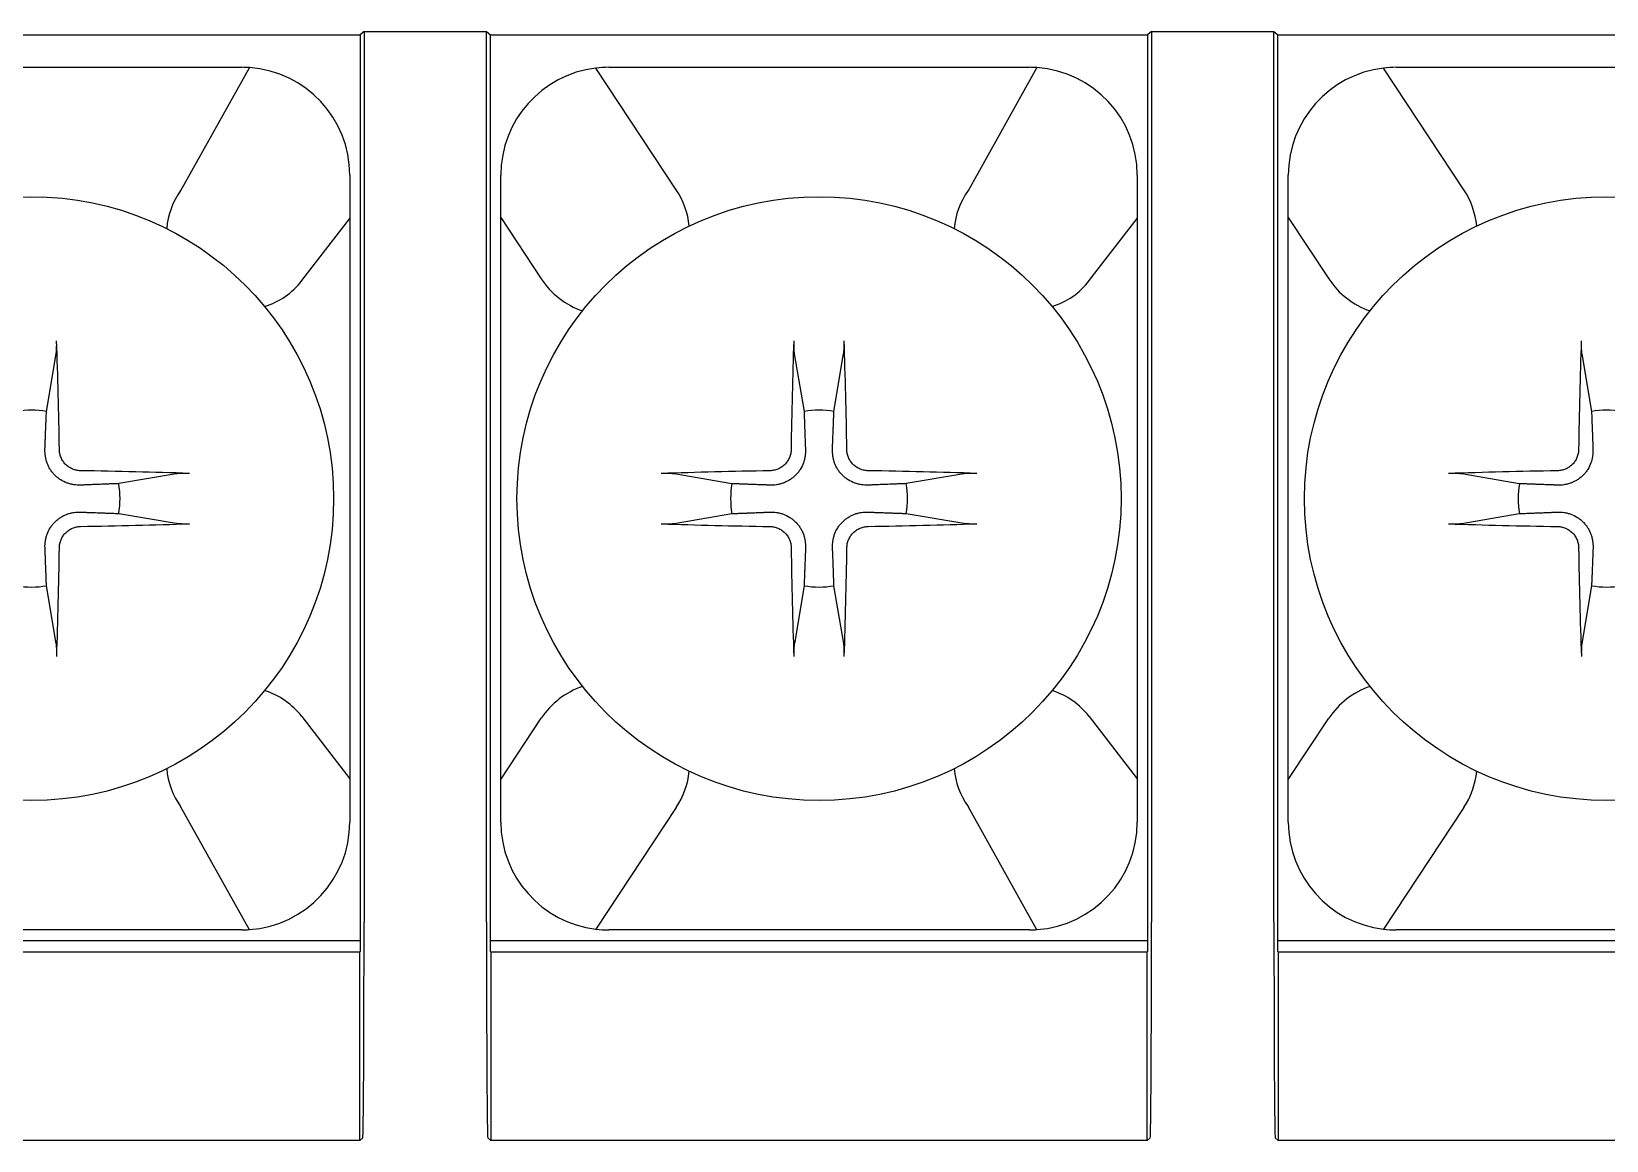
# Model space of a CAD drawing. Header units: millimetres. Extents: x 1618 to 2314, y 422 to 652.
# Drawn here: x 2019.68 to 2034.28, y 549.38 to 559.67 of the extents above; entities that cross this region are included whole.
import ezdxf

# ---------------------------------------------------------------- set-up
doc = ezdxf.new("R2010")
doc.units = ezdxf.units.MM

msp = doc.modelspace()

# ---------------------------------------------------------------- linework, layer by layer
for p, q in [((2016.631, 559.636), (2022.722, 559.636)), ((2022.759, 559.668), (2022.722, 559.636)), ((2022.722, 559.636), (2022.722, 551.136)), ((2022.759, 559.668), (2022.759, 551.407)), ((2022.759, 559.668), (2023.894, 559.668)), ((2023.894, 551.407), (2023.894, 559.668)), ((2023.894, 559.668), (2023.931, 559.636)), ((2023.931, 551.136), (2023.931, 559.636)), ((2023.931, 559.636), (2030.022, 559.636)), ((2030.059, 559.668), (2030.022, 559.636)), ((2030.022, 559.636), (2030.022, 551.136)), ((2030.059, 559.668), (2030.059, 551.407)), ((2030.059, 559.668), (2031.194, 559.668)), ((2031.194, 551.407), (2031.194, 559.668)), ((2031.194, 559.668), (2031.231, 559.636)), ((2031.231, 551.136), (2031.231, 559.636)), ((2031.231, 559.636), (2037.322, 559.636)), ((2017.727, 559.336), (2021.627, 559.336)), ((2021.697, 559.334), (2021.058, 558.192)), ((2025.653, 558.2), (2024.908, 559.329)), ((2025.027, 559.336), (2028.927, 559.336)), ((2028.997, 559.334), (2028.358, 558.192)), ((2032.953, 558.2), (2032.208, 559.329)), ((2032.327, 559.336), (2036.227, 559.336)), ((2022.627, 558.336), (2022.627, 557.934)), ((2024.027, 557.942), (2024.027, 558.336)), ((2029.927, 558.336), (2029.927, 557.934)), ((2031.327, 557.942), (2031.327, 558.336)), ((2022.182, 557.358), (2022.627, 557.934)), ((2022.627, 557.934), (2022.627, 552.738)), ((2024.027, 552.731), (2024.027, 557.942)), ((2024.027, 557.942), (2024.402, 557.373)), ((2029.482, 557.358), (2029.927, 557.934)), ((2029.927, 557.934), (2029.927, 552.738)), ((2031.327, 552.731), (2031.327, 557.942)), ((2031.327, 557.942), (2031.702, 557.373)), ((2019.815, 556.144), (2019.905, 556.679)), ((2026.747, 556.679), (2026.838, 556.144)), ((2027.115, 556.144), (2027.205, 556.679)), ((2034.047, 556.679), (2034.138, 556.144)), ((2021.019, 555.566), (2020.485, 555.475)), ((2026.168, 555.474), (2025.634, 555.565)), ((2028.319, 555.566), (2027.785, 555.475)), ((2033.468, 555.474), (2032.934, 555.565)), ((2020.485, 555.198), (2021.019, 555.107)), ((2025.634, 555.106), (2026.168, 555.197)), ((2027.785, 555.198), (2028.319, 555.107)), ((2032.934, 555.106), (2033.468, 555.197)), ((2019.906, 553.993), (2019.815, 554.528)), ((2026.838, 554.528), (2026.748, 553.993)), ((2027.206, 553.993), (2027.115, 554.528)), ((2034.138, 554.528), (2034.048, 553.993)), ((2022.182, 553.314), (2022.627, 552.738)), ((2024.027, 552.731), (2024.402, 553.299)), ((2029.482, 553.314), (2029.927, 552.738)), ((2031.327, 552.731), (2031.702, 553.299)), ((2022.627, 552.738), (2022.627, 552.336)), ((2024.027, 552.336), (2024.027, 552.731)), ((2029.927, 552.738), (2029.927, 552.336)), ((2031.327, 552.336), (2031.327, 552.731)), ((2021.697, 551.338), (2021.058, 552.48)), ((2025.653, 552.472), (2024.908, 551.343)), ((2028.997, 551.338), (2028.358, 552.48)), ((2032.953, 552.472), (2032.208, 551.343)), ((2021.627, 551.336), (2017.727, 551.336)), ((2028.927, 551.336), (2025.027, 551.336)), ((2036.227, 551.336), (2032.327, 551.336)), ((2022.722, 551.236), (2016.777, 551.236)), ((2030.022, 551.236), (2023.932, 551.236)), ((2037.322, 551.236), (2031.232, 551.236)), ((2016.634, 551.133), (2022.719, 551.133)), ((2022.719, 551.133), (2022.722, 551.136)), ((2022.719, 549.383), (2022.719, 551.133)), ((2023.934, 551.133), (2023.931, 551.136)), ((2023.934, 551.133), (2030.019, 551.133)), ((2023.934, 551.133), (2023.934, 549.383)), ((2030.019, 551.133), (2030.022, 551.136)), ((2030.019, 549.383), (2030.019, 551.133)), ((2031.234, 551.133), (2031.231, 551.136)), ((2031.234, 551.133), (2037.319, 551.133)), ((2031.234, 551.133), (2031.234, 549.383)), ((2022.747, 549.407), (2022.719, 549.383)), ((2023.934, 549.383), (2023.906, 549.407)), ((2030.047, 549.407), (2030.019, 549.383)), ((2031.234, 549.383), (2031.206, 549.407)), ((2022.719, 549.383), (2016.634, 549.383)), ((2030.019, 549.383), (2023.934, 549.383)), ((2037.319, 549.383), (2031.234, 549.383))]:
    msp.add_line(p, q)
for centre in [(2019.677, 555.336), (2026.977, 555.336), (2034.277, 555.336)]:
    msp.add_circle(centre, 2.8)
for centre, radius, start, end in [((2021.627, 558.336), 1, 85.9679, 90), ((2021.627, 558.336), 1, 0, 85.9679), ((2025.027, 558.336), 1, 96.8173, 180), ((2025.027, 558.336), 1, 90, 96.8173), ((2028.927, 558.336), 1, 85.9679, 90), ((2028.927, 558.336), 1, 0, 85.9679), ((2032.327, 558.336), 1, 96.8173, 180), ((2032.327, 558.336), 1, 90, 96.8173), ((2021.628, 557.785), 0.7, 144.4374, 175.5132), ((2025.028, 557.787), 0.75, 5.9361, 33.4424), ((2028.928, 557.785), 0.7, 144.4374, 175.5132), ((2032.328, 557.787), 0.75, 5.9361, 33.4424), ((2021.628, 557.785), 0.7, 287.409, 322.3631), ((2025.028, 557.787), 0.75, 213.4424, 251.0511), ((2028.928, 557.785), 0.7, 287.409, 322.3631), ((2032.328, 557.787), 0.75, 213.4424, 251.0511), ((2019.677, 555.336), 0.82, 80.3013, 99.7447), ((2026.977, 555.336), 0.82, 80.3013, 99.7447), ((2034.277, 555.336), 0.82, 80.3013, 99.7447), ((2019.677, 555.336), 0.82, 350.3013, 9.7447), ((2026.977, 555.336), 0.82, 170.3013, 189.7447), ((2026.977, 555.336), 0.82, 350.3013, 9.7447), ((2034.277, 555.336), 0.82, 170.3013, 189.7447), ((2019.677, 555.336), 0.82, 260.3013, 279.7447), ((2026.977, 555.336), 0.82, 260.3013, 279.7447), ((2034.277, 555.336), 0.82, 260.3013, 279.7447), ((2021.628, 552.887), 0.7, 37.6369, 72.591), ((2025.028, 552.885), 0.75, 108.9489, 146.5576), ((2028.928, 552.887), 0.7, 37.6369, 72.591), ((2032.328, 552.885), 0.75, 108.9489, 146.5576), ((2021.628, 552.887), 0.7, 184.4868, 215.5626), ((2025.028, 552.885), 0.75, 326.5576, 354.0639), ((2028.928, 552.887), 0.7, 184.4868, 215.5626), ((2032.328, 552.885), 0.75, 326.5576, 354.0639), ((2021.627, 552.336), 1, 274.0321, 0), ((2025.027, 552.336), 1, 180, 263.1827), ((2028.927, 552.336), 1, 274.0321, 0), ((2032.327, 552.336), 1, 180, 263.1827), ((2021.627, 552.336), 1, 270, 274.0321), ((2025.027, 552.336), 1, 263.1827, 270), ((2028.927, 552.336), 1, 270, 274.0321), ((2032.327, 552.336), 1, 263.1827, 270)]:
    msp.add_arc(centre, radius, start, end)
for centre, major_axis, ratio, start_param, end_param in [((2019.505, 555.335), (0.041, -4.997), 0.087156, 1.661715, 1.867777), ((2027.148, 555.335), (0.037, 4.997), 0.087156, 1.273815, 1.479878), ((2026.805, 555.335), (0.041, -4.997), 0.087156, 1.661715, 1.867777), ((2034.448, 555.335), (0.037, 4.997), 0.087156, 1.273815, 1.479878), ((2019.675, 555.164), (4.997, -0.037), 0.087156, 1.273815, 1.479878), ((2026.978, 555.164), (4.997, 0.041), 0.087156, 1.661715, 1.867777), ((2026.975, 555.164), (4.997, -0.037), 0.087156, 1.273815, 1.479878), ((2034.278, 555.164), (4.997, 0.041), 0.087156, 1.661715, 1.867777), ((2019.675, 555.508), (-4.997, -0.041), 0.087156, 1.661715, 1.867777), ((2026.978, 555.508), (-4.997, 0.037), 0.087156, 1.273815, 1.479878), ((2026.975, 555.508), (-4.997, -0.041), 0.087156, 1.661715, 1.867777), ((2034.278, 555.508), (-4.997, 0.037), 0.087156, 1.273815, 1.479878), ((2019.505, 555.337), (-0.037, -4.997), 0.087156, 1.273815, 1.479878), ((2027.148, 555.337), (-0.041, 4.997), 0.087156, 1.661715, 1.867777), ((2026.805, 555.337), (-0.037, -4.997), 0.087156, 1.273815, 1.479878), ((2034.448, 555.337), (-0.041, 4.997), 0.087156, 1.661715, 1.867777), ((2022.747, 551.407), (0, 2), 0.006109, 3.146827, 4.712389), ((2023.906, 551.407), (0, 2), 0.006109, 1.570796, 3.136358), ((2030.047, 551.407), (0, 2), 0.006109, 3.146827, 4.712389), ((2031.206, 551.407), (0, 2), 0.006109, 1.570796, 3.136358)]:
    msp.add_ellipse(centre, major_axis=major_axis, ratio=ratio, start_param=start_param, end_param=end_param)
for points, knots in [([(2019.905, 556.679), (2019.906, 556.682), (2019.906, 556.685), (2019.907, 556.692), (2019.907, 556.696), (2019.908, 556.704), (2019.908, 556.709), (2019.909, 556.719), (2019.909, 556.725), (2019.909, 556.736), (2019.909, 556.741), (2019.91, 556.753), (2019.91, 556.759), (2019.91, 556.771), (2019.909, 556.777), (2019.909, 556.789), (2019.909, 556.795), (2019.909, 556.8)], [0, 0, 0, 0, 0.125, 0.125, 0.25, 0.25, 0.375, 0.375, 0.5, 0.5, 0.625, 0.625, 0.75, 0.75, 0.875, 0.875, 1, 1, 1, 1]), ([(2026.743, 556.8), (2026.743, 556.789), (2026.742, 556.777), (2026.742, 556.759), (2026.742, 556.753), (2026.742, 556.741), (2026.743, 556.735), (2026.743, 556.724), (2026.743, 556.719), (2026.744, 556.709), (2026.744, 556.704), (2026.745, 556.696), (2026.745, 556.692), (2026.746, 556.685), (2026.746, 556.681), (2026.747, 556.679)], [0, 0, 0, 0, 0.25, 0.25, 0.375, 0.375, 0.5, 0.5, 0.625, 0.625, 0.75, 0.75, 0.875, 0.875, 1, 1, 1, 1]), ([(2027.205, 556.679), (2027.206, 556.682), (2027.206, 556.685), (2027.207, 556.692), (2027.207, 556.696), (2027.208, 556.704), (2027.208, 556.709), (2027.209, 556.719), (2027.209, 556.725), (2027.209, 556.736), (2027.209, 556.741), (2027.21, 556.753), (2027.21, 556.759), (2027.21, 556.771), (2027.209, 556.777), (2027.209, 556.789), (2027.209, 556.795), (2027.209, 556.8)], [0, 0, 0, 0, 0.125, 0.125, 0.25, 0.25, 0.375, 0.375, 0.5, 0.5, 0.625, 0.625, 0.75, 0.75, 0.875, 0.875, 1, 1, 1, 1]), ([(2034.043, 556.8), (2034.043, 556.789), (2034.042, 556.777), (2034.042, 556.759), (2034.042, 556.753), (2034.042, 556.741), (2034.043, 556.735), (2034.043, 556.724), (2034.043, 556.719), (2034.044, 556.709), (2034.044, 556.704), (2034.045, 556.696), (2034.045, 556.692), (2034.046, 556.685), (2034.046, 556.681), (2034.047, 556.679)], [0, 0, 0, 0, 0.25, 0.25, 0.375, 0.375, 0.5, 0.5, 0.625, 0.625, 0.75, 0.75, 0.875, 0.875, 1, 1, 1, 1]), ([(2020.131, 555.461), (2020.11, 555.46), (2020.09, 555.462), (2020.059, 555.466), (2020.049, 555.468), (2020.028, 555.474), (2020.018, 555.477), (2019.987, 555.488), (2019.967, 555.498), (2019.938, 555.516), (2019.929, 555.523), (2019.91, 555.537), (2019.902, 555.545), (2019.889, 555.557), (2019.885, 555.561), (2019.878, 555.57), (2019.866, 555.583), (2019.856, 555.597), (2019.844, 555.616), (2019.839, 555.626), (2019.829, 555.646), (2019.82, 555.666), (2019.814, 555.687), (2019.809, 555.708), (2019.807, 555.718), (2019.802, 555.749), (2019.801, 555.77), (2019.801, 555.791)], [0, 0, 0, 0, 0.125, 0.125, 0.1875, 0.1875, 0.25, 0.25, 0.375, 0.375, 0.4375, 0.4375, 0.5, 0.5, 0.53125, 0.53125, 0.5625, 0.625, 0.625, 0.6875, 0.6875, 0.75, 0.8125, 0.8125, 0.875, 0.875, 1, 1, 1, 1]), ([(2020.132, 555.594), (2020.119, 555.595), (2020.106, 555.596), (2020.088, 555.6), (2020.081, 555.602), (2020.069, 555.605), (2020.063, 555.608), (2020.045, 555.615), (2020.034, 555.621), (2020.013, 555.636), (2020.002, 555.644), (2019.984, 555.662), (2019.976, 555.672), (2019.965, 555.688), (2019.962, 555.694), (2019.956, 555.705), (2019.953, 555.711), (2019.945, 555.728), (2019.942, 555.741), (2019.936, 555.766), (2019.935, 555.779), (2019.935, 555.792)], [0, 0, 0, 0, 0.125, 0.125, 0.1875, 0.1875, 0.25, 0.25, 0.375, 0.375, 0.5, 0.5, 0.625, 0.625, 0.6875, 0.6875, 0.75, 0.75, 0.875, 0.875, 1, 1, 1, 1]), ([(2026.718, 555.792), (2026.718, 555.779), (2026.717, 555.766), (2026.713, 555.747), (2026.711, 555.741), (2026.707, 555.729), (2026.705, 555.723), (2026.697, 555.705), (2026.691, 555.693), (2026.677, 555.672), (2026.669, 555.662), (2026.65, 555.644), (2026.641, 555.636), (2026.624, 555.625), (2026.619, 555.621), (2026.608, 555.615), (2026.602, 555.612), (2026.584, 555.605), (2026.572, 555.601), (2026.546, 555.596), (2026.534, 555.594), (2026.521, 555.594)], [0, 0, 0, 0, 0.125, 0.125, 0.1875, 0.1875, 0.25, 0.25, 0.375, 0.375, 0.5, 0.5, 0.625, 0.625, 0.6875, 0.6875, 0.75, 0.75, 0.875, 0.875, 1, 1, 1, 1]), ([(2026.851, 555.791), (2026.852, 555.77), (2026.851, 555.749), (2026.846, 555.718), (2026.844, 555.708), (2026.839, 555.687), (2026.836, 555.677), (2026.824, 555.646), (2026.815, 555.626), (2026.797, 555.597), (2026.79, 555.588), (2026.776, 555.57), (2026.768, 555.561), (2026.756, 555.549), (2026.751, 555.545), (2026.743, 555.537), (2026.729, 555.526), (2026.715, 555.516), (2026.696, 555.504), (2026.686, 555.498), (2026.666, 555.489), (2026.646, 555.48), (2026.626, 555.474), (2026.605, 555.468), (2026.594, 555.466), (2026.563, 555.461), (2026.543, 555.46), (2026.522, 555.461)], [0, 0, 0, 0, 0.125, 0.125, 0.1875, 0.1875, 0.25, 0.25, 0.375, 0.375, 0.4375, 0.4375, 0.5, 0.5, 0.53125, 0.53125, 0.5625, 0.625, 0.625, 0.6875, 0.6875, 0.75, 0.8125, 0.8125, 0.875, 0.875, 1, 1, 1, 1]), ([(2027.431, 555.461), (2027.41, 555.46), (2027.39, 555.462), (2027.359, 555.466), (2027.349, 555.468), (2027.328, 555.474), (2027.318, 555.477), (2027.287, 555.488), (2027.267, 555.498), (2027.238, 555.516), (2027.229, 555.523), (2027.21, 555.537), (2027.202, 555.545), (2027.189, 555.557), (2027.185, 555.561), (2027.178, 555.57), (2027.166, 555.583), (2027.156, 555.597), (2027.144, 555.616), (2027.139, 555.626), (2027.129, 555.646), (2027.12, 555.666), (2027.114, 555.687), (2027.109, 555.708), (2027.107, 555.718), (2027.102, 555.749), (2027.101, 555.77), (2027.101, 555.791)], [0, 0, 0, 0, 0.125, 0.125, 0.1875, 0.1875, 0.25, 0.25, 0.375, 0.375, 0.4375, 0.4375, 0.5, 0.5, 0.53125, 0.53125, 0.5625, 0.625, 0.625, 0.6875, 0.6875, 0.75, 0.8125, 0.8125, 0.875, 0.875, 1, 1, 1, 1]), ([(2027.432, 555.594), (2027.419, 555.595), (2027.406, 555.596), (2027.388, 555.6), (2027.381, 555.602), (2027.369, 555.605), (2027.363, 555.608), (2027.345, 555.615), (2027.334, 555.621), (2027.313, 555.636), (2027.302, 555.644), (2027.284, 555.662), (2027.276, 555.672), (2027.265, 555.688), (2027.262, 555.694), (2027.256, 555.705), (2027.253, 555.711), (2027.245, 555.728), (2027.242, 555.741), (2027.236, 555.766), (2027.235, 555.779), (2027.235, 555.792)], [0, 0, 0, 0, 0.125, 0.125, 0.1875, 0.1875, 0.25, 0.25, 0.375, 0.375, 0.5, 0.5, 0.625, 0.625, 0.6875, 0.6875, 0.75, 0.75, 0.875, 0.875, 1, 1, 1, 1]), ([(2034.018, 555.792), (2034.018, 555.779), (2034.017, 555.766), (2034.013, 555.747), (2034.011, 555.741), (2034.007, 555.729), (2034.005, 555.723), (2033.997, 555.705), (2033.991, 555.693), (2033.977, 555.672), (2033.969, 555.662), (2033.95, 555.644), (2033.941, 555.636), (2033.924, 555.625), (2033.919, 555.621), (2033.908, 555.615), (2033.902, 555.612), (2033.884, 555.605), (2033.872, 555.601), (2033.846, 555.596), (2033.834, 555.594), (2033.821, 555.594)], [0, 0, 0, 0, 0.125, 0.125, 0.1875, 0.1875, 0.25, 0.25, 0.375, 0.375, 0.5, 0.5, 0.625, 0.625, 0.6875, 0.6875, 0.75, 0.75, 0.875, 0.875, 1, 1, 1, 1]), ([(2034.151, 555.791), (2034.152, 555.77), (2034.151, 555.749), (2034.146, 555.718), (2034.144, 555.708), (2034.139, 555.687), (2034.136, 555.677), (2034.124, 555.646), (2034.115, 555.626), (2034.097, 555.597), (2034.09, 555.588), (2034.076, 555.57), (2034.068, 555.561), (2034.056, 555.549), (2034.051, 555.545), (2034.043, 555.537), (2034.029, 555.526), (2034.015, 555.516), (2033.996, 555.504), (2033.986, 555.498), (2033.966, 555.489), (2033.946, 555.48), (2033.926, 555.474), (2033.905, 555.468), (2033.894, 555.466), (2033.863, 555.461), (2033.843, 555.46), (2033.822, 555.461)], [0, 0, 0, 0, 0.125, 0.125, 0.1875, 0.1875, 0.25, 0.25, 0.375, 0.375, 0.4375, 0.4375, 0.5, 0.5, 0.53125, 0.53125, 0.5625, 0.625, 0.625, 0.6875, 0.6875, 0.75, 0.8125, 0.8125, 0.875, 0.875, 1, 1, 1, 1]), ([(2021.141, 555.57), (2021.129, 555.57), (2021.117, 555.57), (2021.099, 555.57), (2021.093, 555.57), (2021.082, 555.57), (2021.076, 555.57), (2021.065, 555.57), (2021.06, 555.569), (2021.05, 555.569), (2021.045, 555.569), (2021.036, 555.568), (2021.032, 555.568), (2021.025, 555.567), (2021.022, 555.566), (2021.019, 555.566)], [0, 0, 0, 0, 0.25, 0.25, 0.375, 0.375, 0.5, 0.5, 0.625, 0.625, 0.75, 0.75, 0.875, 0.875, 1, 1, 1, 1]), ([(2025.634, 555.565), (2025.631, 555.565), (2025.628, 555.566), (2025.621, 555.567), (2025.617, 555.567), (2025.608, 555.568), (2025.603, 555.568), (2025.593, 555.568), (2025.588, 555.568), (2025.577, 555.569), (2025.571, 555.569), (2025.56, 555.569), (2025.554, 555.569), (2025.542, 555.569), (2025.536, 555.569), (2025.524, 555.569), (2025.518, 555.569), (2025.512, 555.568)], [0, 0, 0, 0, 0.125, 0.125, 0.25, 0.25, 0.375, 0.375, 0.5, 0.5, 0.625, 0.625, 0.75, 0.75, 0.875, 0.875, 1, 1, 1, 1]), ([(2028.441, 555.57), (2028.429, 555.57), (2028.417, 555.57), (2028.399, 555.57), (2028.393, 555.57), (2028.382, 555.57), (2028.376, 555.57), (2028.365, 555.57), (2028.36, 555.569), (2028.35, 555.569), (2028.345, 555.569), (2028.336, 555.568), (2028.332, 555.568), (2028.325, 555.567), (2028.322, 555.566), (2028.319, 555.566)], [0, 0, 0, 0, 0.25, 0.25, 0.375, 0.375, 0.5, 0.5, 0.625, 0.625, 0.75, 0.75, 0.875, 0.875, 1, 1, 1, 1]), ([(2032.934, 555.565), (2032.931, 555.565), (2032.928, 555.566), (2032.921, 555.567), (2032.917, 555.567), (2032.908, 555.568), (2032.903, 555.568), (2032.893, 555.568), (2032.888, 555.568), (2032.877, 555.569), (2032.871, 555.569), (2032.86, 555.569), (2032.854, 555.569), (2032.842, 555.569), (2032.836, 555.569), (2032.824, 555.569), (2032.818, 555.569), (2032.812, 555.568)], [0, 0, 0, 0, 0.125, 0.125, 0.25, 0.25, 0.375, 0.375, 0.5, 0.5, 0.625, 0.625, 0.75, 0.75, 0.875, 0.875, 1, 1, 1, 1]), ([(2019.802, 554.881), (2019.801, 554.902), (2019.802, 554.923), (2019.807, 554.954), (2019.809, 554.964), (2019.814, 554.985), (2019.817, 554.995), (2019.829, 555.026), (2019.838, 555.046), (2019.856, 555.075), (2019.863, 555.084), (2019.877, 555.102), (2019.885, 555.111), (2019.897, 555.123), (2019.902, 555.127), (2019.91, 555.135), (2019.924, 555.146), (2019.938, 555.156), (2019.957, 555.168), (2019.967, 555.174), (2019.987, 555.184), (2020.007, 555.192), (2020.027, 555.198), (2020.048, 555.204), (2020.059, 555.206), (2020.09, 555.211), (2020.11, 555.212), (2020.131, 555.211)], [0, 0, 0, 0, 0.125, 0.125, 0.1875, 0.1875, 0.25, 0.25, 0.375, 0.375, 0.4375, 0.4375, 0.5, 0.5, 0.53125, 0.53125, 0.5625, 0.625, 0.625, 0.6875, 0.6875, 0.75, 0.8125, 0.8125, 0.875, 0.875, 1, 1, 1, 1]), ([(2021.019, 555.107), (2021.022, 555.107), (2021.025, 555.106), (2021.032, 555.106), (2021.036, 555.105), (2021.045, 555.104), (2021.05, 555.104), (2021.06, 555.104), (2021.065, 555.104), (2021.076, 555.103), (2021.082, 555.103), (2021.093, 555.103), (2021.099, 555.103), (2021.111, 555.103), (2021.117, 555.103), (2021.129, 555.103), (2021.135, 555.103), (2021.141, 555.104)], [0, 0, 0, 0, 0.125, 0.125, 0.25, 0.25, 0.375, 0.375, 0.5, 0.5, 0.625, 0.625, 0.75, 0.75, 0.875, 0.875, 1, 1, 1, 1]), ([(2025.512, 555.102), (2025.524, 555.102), (2025.536, 555.102), (2025.554, 555.102), (2025.56, 555.102), (2025.571, 555.102), (2025.577, 555.102), (2025.588, 555.102), (2025.593, 555.103), (2025.603, 555.103), (2025.608, 555.103), (2025.617, 555.104), (2025.621, 555.104), (2025.628, 555.105), (2025.631, 555.106), (2025.634, 555.106)], [0, 0, 0, 0, 0.25, 0.25, 0.375, 0.375, 0.5, 0.5, 0.625, 0.625, 0.75, 0.75, 0.875, 0.875, 1, 1, 1, 1]), ([(2026.522, 555.211), (2026.543, 555.212), (2026.563, 555.21), (2026.594, 555.206), (2026.605, 555.204), (2026.625, 555.198), (2026.636, 555.195), (2026.666, 555.184), (2026.686, 555.174), (2026.715, 555.156), (2026.725, 555.149), (2026.743, 555.135), (2026.751, 555.127), (2026.764, 555.115), (2026.768, 555.111), (2026.775, 555.102), (2026.787, 555.089), (2026.797, 555.075), (2026.809, 555.056), (2026.814, 555.046), (2026.824, 555.026), (2026.833, 555.006), (2026.839, 554.985), (2026.844, 554.964), (2026.846, 554.954), (2026.851, 554.923), (2026.852, 554.902), (2026.852, 554.881)], [0, 0, 0, 0, 0.125, 0.125, 0.1875, 0.1875, 0.25, 0.25, 0.375, 0.375, 0.4375, 0.4375, 0.5, 0.5, 0.53125, 0.53125, 0.5625, 0.625, 0.625, 0.6875, 0.6875, 0.75, 0.8125, 0.8125, 0.875, 0.875, 1, 1, 1, 1]), ([(2027.102, 554.881), (2027.101, 554.902), (2027.102, 554.923), (2027.107, 554.954), (2027.109, 554.964), (2027.114, 554.985), (2027.117, 554.995), (2027.129, 555.026), (2027.138, 555.046), (2027.156, 555.075), (2027.163, 555.084), (2027.177, 555.102), (2027.185, 555.111), (2027.197, 555.123), (2027.202, 555.127), (2027.21, 555.135), (2027.224, 555.146), (2027.238, 555.156), (2027.257, 555.168), (2027.267, 555.174), (2027.287, 555.184), (2027.307, 555.192), (2027.327, 555.198), (2027.348, 555.204), (2027.359, 555.206), (2027.39, 555.211), (2027.41, 555.212), (2027.431, 555.211)], [0, 0, 0, 0, 0.125, 0.125, 0.1875, 0.1875, 0.25, 0.25, 0.375, 0.375, 0.4375, 0.4375, 0.5, 0.5, 0.53125, 0.53125, 0.5625, 0.625, 0.625, 0.6875, 0.6875, 0.75, 0.8125, 0.8125, 0.875, 0.875, 1, 1, 1, 1]), ([(2028.319, 555.107), (2028.322, 555.107), (2028.325, 555.106), (2028.332, 555.106), (2028.336, 555.105), (2028.345, 555.104), (2028.35, 555.104), (2028.36, 555.104), (2028.365, 555.104), (2028.376, 555.103), (2028.382, 555.103), (2028.393, 555.103), (2028.399, 555.103), (2028.411, 555.103), (2028.417, 555.103), (2028.429, 555.103), (2028.435, 555.103), (2028.441, 555.104)], [0, 0, 0, 0, 0.125, 0.125, 0.25, 0.25, 0.375, 0.375, 0.5, 0.5, 0.625, 0.625, 0.75, 0.75, 0.875, 0.875, 1, 1, 1, 1]), ([(2032.812, 555.102), (2032.824, 555.102), (2032.836, 555.102), (2032.854, 555.102), (2032.86, 555.102), (2032.871, 555.102), (2032.877, 555.102), (2032.888, 555.102), (2032.893, 555.103), (2032.903, 555.103), (2032.908, 555.103), (2032.917, 555.104), (2032.921, 555.104), (2032.928, 555.105), (2032.931, 555.106), (2032.934, 555.106)], [0, 0, 0, 0, 0.25, 0.25, 0.375, 0.375, 0.5, 0.5, 0.625, 0.625, 0.75, 0.75, 0.875, 0.875, 1, 1, 1, 1]), ([(2033.822, 555.211), (2033.843, 555.212), (2033.863, 555.21), (2033.894, 555.206), (2033.905, 555.204), (2033.925, 555.198), (2033.936, 555.195), (2033.966, 555.184), (2033.986, 555.174), (2034.015, 555.156), (2034.025, 555.149), (2034.043, 555.135), (2034.051, 555.127), (2034.064, 555.115), (2034.068, 555.111), (2034.075, 555.102), (2034.087, 555.089), (2034.097, 555.075), (2034.109, 555.056), (2034.114, 555.046), (2034.124, 555.026), (2034.133, 555.006), (2034.139, 554.985), (2034.144, 554.964), (2034.146, 554.954), (2034.151, 554.923), (2034.152, 554.902), (2034.152, 554.881)], [0, 0, 0, 0, 0.125, 0.125, 0.1875, 0.1875, 0.25, 0.25, 0.375, 0.375, 0.4375, 0.4375, 0.5, 0.5, 0.53125, 0.53125, 0.5625, 0.625, 0.625, 0.6875, 0.6875, 0.75, 0.8125, 0.8125, 0.875, 0.875, 1, 1, 1, 1]), ([(2019.935, 554.88), (2019.935, 554.893), (2019.937, 554.906), (2019.94, 554.925), (2019.942, 554.931), (2019.946, 554.943), (2019.948, 554.949), (2019.956, 554.967), (2019.962, 554.979), (2019.976, 555), (2019.984, 555.01), (2020.003, 555.028), (2020.013, 555.036), (2020.029, 555.047), (2020.034, 555.051), (2020.045, 555.057), (2020.051, 555.06), (2020.069, 555.067), (2020.081, 555.071), (2020.107, 555.076), (2020.119, 555.078), (2020.132, 555.078)], [0, 0, 0, 0, 0.125, 0.125, 0.1875, 0.1875, 0.25, 0.25, 0.375, 0.375, 0.5, 0.5, 0.625, 0.625, 0.6875, 0.6875, 0.75, 0.75, 0.875, 0.875, 1, 1, 1, 1]), ([(2026.521, 555.078), (2026.534, 555.077), (2026.547, 555.076), (2026.565, 555.072), (2026.572, 555.07), (2026.584, 555.067), (2026.59, 555.064), (2026.608, 555.057), (2026.619, 555.051), (2026.64, 555.036), (2026.651, 555.028), (2026.669, 555.01), (2026.677, 555), (2026.688, 554.984), (2026.691, 554.978), (2026.697, 554.967), (2026.7, 554.961), (2026.708, 554.944), (2026.711, 554.931), (2026.717, 554.906), (2026.718, 554.893), (2026.719, 554.88)], [0, 0, 0, 0, 0.125, 0.125, 0.1875, 0.1875, 0.25, 0.25, 0.375, 0.375, 0.5, 0.5, 0.625, 0.625, 0.6875, 0.6875, 0.75, 0.75, 0.875, 0.875, 1, 1, 1, 1]), ([(2027.235, 554.88), (2027.235, 554.893), (2027.237, 554.906), (2027.24, 554.925), (2027.242, 554.931), (2027.246, 554.943), (2027.248, 554.949), (2027.256, 554.967), (2027.262, 554.979), (2027.276, 555), (2027.284, 555.01), (2027.303, 555.028), (2027.313, 555.036), (2027.329, 555.047), (2027.334, 555.051), (2027.345, 555.057), (2027.351, 555.06), (2027.369, 555.067), (2027.381, 555.071), (2027.407, 555.076), (2027.419, 555.078), (2027.432, 555.078)], [0, 0, 0, 0, 0.125, 0.125, 0.1875, 0.1875, 0.25, 0.25, 0.375, 0.375, 0.5, 0.5, 0.625, 0.625, 0.6875, 0.6875, 0.75, 0.75, 0.875, 0.875, 1, 1, 1, 1]), ([(2033.821, 555.078), (2033.834, 555.077), (2033.847, 555.076), (2033.865, 555.072), (2033.872, 555.07), (2033.884, 555.067), (2033.89, 555.064), (2033.908, 555.057), (2033.919, 555.051), (2033.94, 555.036), (2033.951, 555.028), (2033.969, 555.01), (2033.977, 555), (2033.988, 554.984), (2033.991, 554.978), (2033.997, 554.967), (2034, 554.961), (2034.008, 554.944), (2034.011, 554.931), (2034.017, 554.906), (2034.018, 554.893), (2034.019, 554.88)], [0, 0, 0, 0, 0.125, 0.125, 0.1875, 0.1875, 0.25, 0.25, 0.375, 0.375, 0.5, 0.5, 0.625, 0.625, 0.6875, 0.6875, 0.75, 0.75, 0.875, 0.875, 1, 1, 1, 1]), ([(2019.91, 553.872), (2019.91, 553.883), (2019.911, 553.895), (2019.911, 553.913), (2019.911, 553.919), (2019.911, 553.931), (2019.91, 553.937), (2019.91, 553.948), (2019.91, 553.953), (2019.909, 553.963), (2019.909, 553.968), (2019.908, 553.976), (2019.908, 553.98), (2019.907, 553.987), (2019.907, 553.991), (2019.906, 553.993)], [0, 0, 0, 0, 0.25, 0.25, 0.375, 0.375, 0.5, 0.5, 0.625, 0.625, 0.75, 0.75, 0.875, 0.875, 1, 1, 1, 1]), ([(2026.748, 553.993), (2026.747, 553.99), (2026.747, 553.987), (2026.746, 553.98), (2026.746, 553.976), (2026.745, 553.968), (2026.745, 553.963), (2026.744, 553.953), (2026.744, 553.947), (2026.744, 553.936), (2026.744, 553.931), (2026.743, 553.919), (2026.743, 553.913), (2026.744, 553.901), (2026.744, 553.895), (2026.744, 553.883), (2026.744, 553.877), (2026.744, 553.872)], [0, 0, 0, 0, 0.125, 0.125, 0.25, 0.25, 0.375, 0.375, 0.5, 0.5, 0.625, 0.625, 0.75, 0.75, 0.875, 0.875, 1, 1, 1, 1]), ([(2027.21, 553.872), (2027.21, 553.883), (2027.211, 553.895), (2027.211, 553.913), (2027.211, 553.919), (2027.211, 553.931), (2027.21, 553.937), (2027.21, 553.948), (2027.21, 553.953), (2027.209, 553.963), (2027.209, 553.968), (2027.208, 553.976), (2027.208, 553.98), (2027.207, 553.987), (2027.207, 553.991), (2027.206, 553.993)], [0, 0, 0, 0, 0.25, 0.25, 0.375, 0.375, 0.5, 0.5, 0.625, 0.625, 0.75, 0.75, 0.875, 0.875, 1, 1, 1, 1]), ([(2034.048, 553.993), (2034.047, 553.99), (2034.047, 553.987), (2034.046, 553.98), (2034.046, 553.976), (2034.045, 553.968), (2034.045, 553.963), (2034.044, 553.953), (2034.044, 553.947), (2034.044, 553.936), (2034.044, 553.931), (2034.043, 553.919), (2034.043, 553.913), (2034.044, 553.901), (2034.044, 553.895), (2034.044, 553.883), (2034.044, 553.877), (2034.044, 553.872)], [0, 0, 0, 0, 0.125, 0.125, 0.25, 0.25, 0.375, 0.375, 0.5, 0.5, 0.625, 0.625, 0.75, 0.75, 0.875, 0.875, 1, 1, 1, 1])]:
    msp.add_open_spline(points, degree=3, knots=knots)
for points, weights in [([(2019.801, 555.791), (2019.806, 555.919), (2019.815, 556.144)], [1.607360829, 1.31905273402, 1]), ([(2026.838, 556.144), (2026.846, 555.919), (2026.851, 555.791)], [1, 1.31905273402, 1.607360829]), ([(2027.101, 555.791), (2027.106, 555.919), (2027.115, 556.144)], [1.607360829, 1.31905273402, 1]), ([(2034.138, 556.144), (2034.146, 555.919), (2034.151, 555.791)], [1, 1.31905273402, 1.607360829]), ([(2020.485, 555.475), (2020.26, 555.466), (2020.131, 555.461)], [1, 1.31905273402, 1.607360829]), ([(2026.522, 555.461), (2026.393, 555.466), (2026.168, 555.474)], [1.607360829, 1.31905273402, 1]), ([(2027.785, 555.475), (2027.56, 555.466), (2027.431, 555.461)], [1, 1.31905273402, 1.607360829]), ([(2033.822, 555.461), (2033.693, 555.466), (2033.468, 555.474)], [1.607360829, 1.31905273402, 1]), ([(2020.131, 555.211), (2020.26, 555.206), (2020.485, 555.198)], [1.607360829, 1.31905273402, 1]), ([(2026.168, 555.197), (2026.393, 555.206), (2026.522, 555.211)], [1, 1.31905273402, 1.607360829]), ([(2027.431, 555.211), (2027.56, 555.206), (2027.785, 555.198)], [1.607360829, 1.31905273402, 1]), ([(2033.468, 555.197), (2033.693, 555.206), (2033.822, 555.211)], [1, 1.31905273402, 1.607360829]), ([(2019.815, 554.528), (2019.807, 554.753), (2019.802, 554.881)], [1, 1.31905273402, 1.607360829]), ([(2026.852, 554.881), (2026.847, 554.753), (2026.838, 554.528)], [1.607360829, 1.31905273402, 1]), ([(2027.115, 554.528), (2027.107, 554.753), (2027.102, 554.881)], [1, 1.31905273402, 1.607360829]), ([(2034.152, 554.881), (2034.147, 554.753), (2034.138, 554.528)], [1.607360829, 1.31905273402, 1])]:
    msp.add_rational_spline(points, weights, degree=2)

doc.saveas('drawing.dxf')
